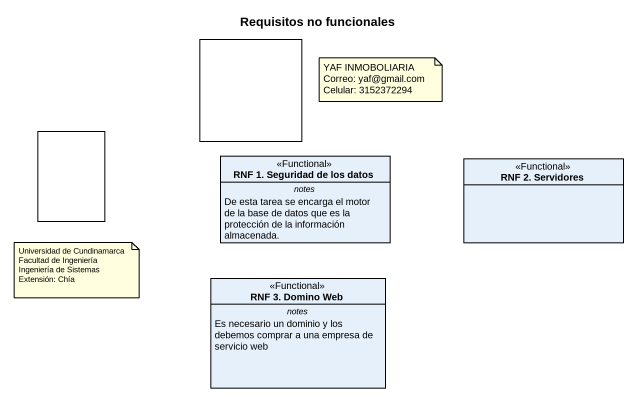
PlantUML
@startuml
title Requisitos no funcionales
allowmixing
hide circle
hide empty members
rectangle " " as rectangle1
rectangle " " as rectangle2
class "RNF 1. Seguridad de los datos" as RNF_1_Seguridad_de_los_datos <<Functional>> {
  -- notes --
  De esta tarea se encarga el motor de la base de datos que es la protección de la información almacenada.
}
class "RNF 2. Servidores" as RNF_2_Servidores <<Functional>>
class "RNF 3. Domino Web" as RNF_3_Domino_Web <<Functional>> {
  -- notes --
  Es necesario un dominio y los debemos comprar a una empresa de servicio web
}
note as N1
  YAF INMOBOLIARIA
  Correo: yaf@gmail.com
  Celular: 3152372294
end note
note as N2
  Universidad de Cundinamarca
  Facultad de Ingeniería
  Ingeniería de Sistemas
  Extensión: Chía
end note
@enduml
